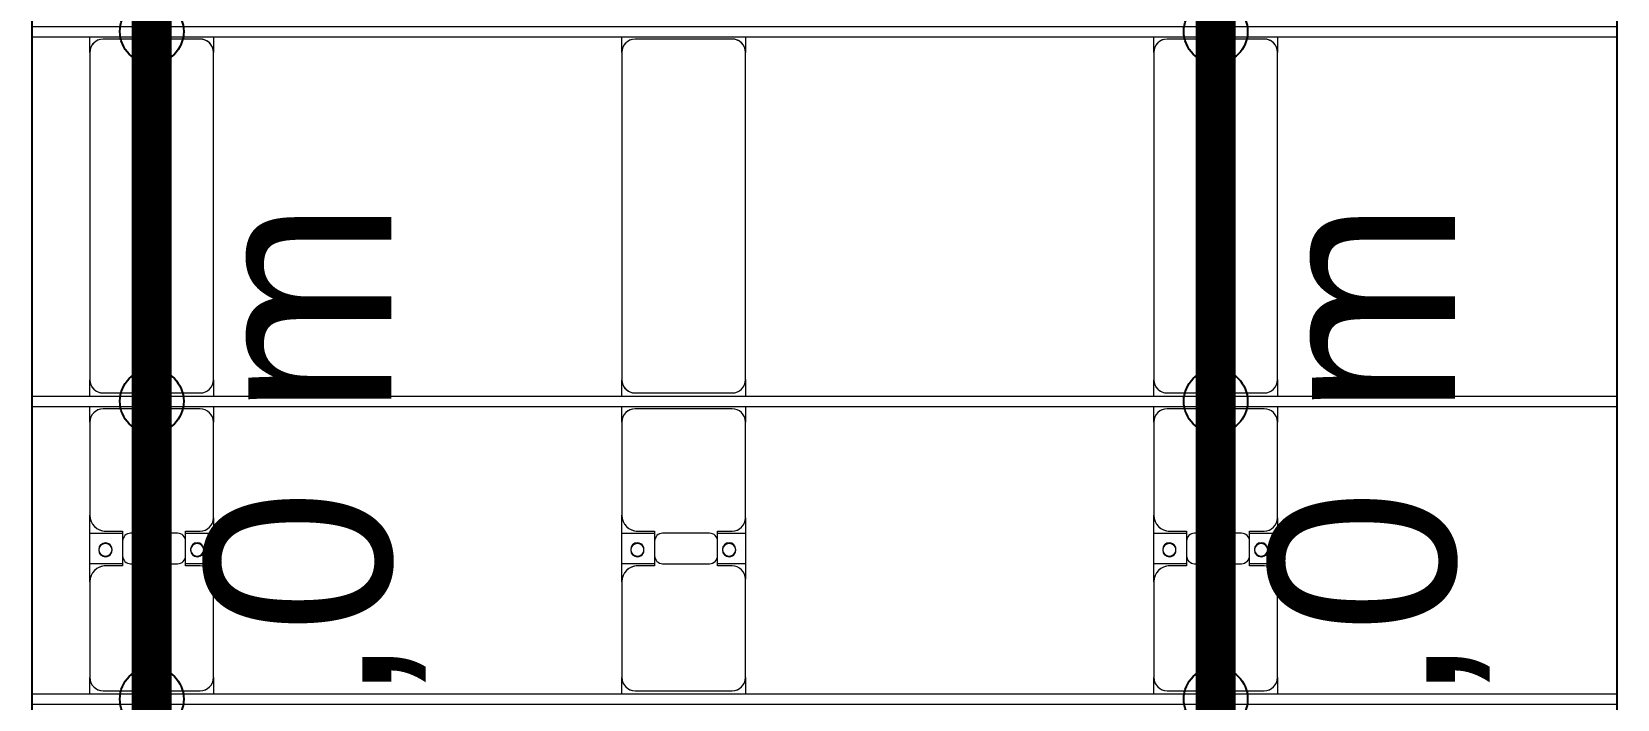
# Model space of a CAD drawing. Header units: millimetres. Extents: x -496478 to -186190, y -204059 to -87354.
# Drawn here: x -445192 to -439231, y -115994 to -113484 of the extents above; entities that cross this region are included whole.
import ezdxf

# ---------------------------------------------------------------- set-up
doc = ezdxf.new("R2010")
doc.units = ezdxf.units.MM
for name, color, linetype, lineweight in [('A-DETL-MBND', 5, 'Continuous', 9), ('A-GENM', 13, 'Continuous', 9), ('S-BEAM', 12, 'Continuous', 9)]:
    doc.layers.add(name, color=color, linetype=linetype, lineweight=lineweight)
doc.layers.add('GC-GHI CHU', color=2, linetype='Continuous')
doc.layers.add('GC-HOP 40x60 GIA CUONG', color=1, linetype='Continuous')
doc.styles.add('GC_VN', font='arial.ttf')

# ---------------------------------------------------------------- blocks, each defined once
blk = doc.blocks.new('Dầm C52 - Dầm C52-24915-BỐ TRÍ KHUNG KẾT CẤU BÈ PIN 01')
at = {"layer": 'S-BEAM', "color": 1}
for p, q in [((61450.1, 20), (67410.1, 20)), ((67410.1, -20), (61450.1, -20))]:
    blk.add_line(p, q, dxfattribs=at)
blk = doc.blocks.new('Dầm C52 - Hộp 40x60-25667-BỐ TRÍ KHUNG KẾT CẤU BÈ PIN 01')
at = {"layer": 'S-BEAM', "color": 3, "lineweight": 25}
blk.add_line((-45235.9, 20), (45235.9, 20), dxfattribs=at)
blk = doc.blocks.new('Dai phao do pin - DẢI PHAO ĐỠ PIN-15373-BỐ TRÍ KHUNG KẾT CẤU BÈ PIN 01')
at = {"layer": 'A-DETL-MBND', "color": 8}
for p, q in [((65968, 241.6), (66029.7, 241.6)), ((66389.7, 241.6), (66029.7, 241.6)), ((66389.7, 241.6), (66572.2, 241.6)), ((66457.8, 241.6), (66640.3, 241.6)), ((66457.8, 118.2), (66457.8, 241.6)), ((66572.2, 241.6), (66572.2, 118.2)), ((66990.3, 241.6), (66640.3, 241.6)), ((66990.3, 241.6), (67048, 241.6)), ((67088, 241.6), (67149.7, 241.6)), ((68380.3, 241.6), (67149.7, 241.6)), ((68380.3, 241.6), (68438, 241.6)), ((65979.7, 191.6), (65979.7, -173.4)), ((66449.7, 118.2), (66449.7, 181.6)), ((66580.3, 181.6), (66580.3, 118.2)), ((67040.3, -173.4), (67040.3, 191.6)), ((67099.7, 191.6), (67099.7, -173.4)), ((68430.3, -173.4), (68430.3, 191.6)), ((66542.2, 118.2), (66449.7, 118.2)), ((66457.8, 88.2), (66457.8, -88.2)), ((66580.3, 118.2), (66487.8, 118.2)), ((66572.2, -88.2), (66572.2, 88.2)), ((66449.7, -173.4), (66449.7, -118.2)), ((66449.7, -118.2), (66542.2, -118.2)), ((66457.8, -223.4), (66457.8, -118.2)), ((66487.8, -118.2), (66580.3, -118.2)), ((66572.2, -118.2), (66572.2, -223.4)), ((66580.3, -118.2), (66580.3, -173.4)), ((66029.7, -223.4), (65968, -223.4)), ((66029.7, -223.4), (66399.7, -223.4)), ((66572.2, -223.4), (66399.7, -223.4)), ((66630.3, -223.4), (66457.8, -223.4)), ((66630.3, -223.4), (66990.3, -223.4)), ((67048, -223.4), (66990.3, -223.4)), ((67149.7, -223.4), (67088, -223.4)), ((67149.7, -223.4), (68380.3, -223.4)), ((68438, -223.4), (68380.3, -223.4))]:
    blk.add_line(p, q, dxfattribs=at)
for centre, radius, start, end in [((66029.7, 191.6), 50, 90, 180), ((66389.7, 181.6), 60, 0, 90), ((66640.3, 181.6), 60, 90, 180), ((66990.3, 191.6), 50, 0, 90), ((67149.7, 191.6), 50, 90, 180), ((67149.7, 191.6), 50, 105, 150), ((68380.3, 191.6), 50, 0, 90), ((68380.3, 191.6), 50, 15, 90), ((66029.7, 191.6), 50, 135, 180), ((66389.7, 181.6), 60, 0, 45), ((66508.6, 183.2), 25, 0, 180), ((66508.6, 183.2), 25, 180, 0), ((66511.4, 183.2), 25, 0, 180), ((66511.4, 183.2), 25, 180, 0), ((66511.4, 183.2), 25, 180, 195), ((66640.3, 181.6), 60, 135, 180), ((66990.3, 191.6), 50, 0, 45), ((67149.7, 191.6), 50, 165, 180), ((66487.8, 88.2), 30, 90, 180), ((66542.2, 88.2), 30, 360, 90), ((66487.8, -88.2), 30, 180, 270), ((66542.2, -88.2), 30, 270, 360), ((66029.7, -173.4), 50, 180, 270), ((66029.7, -173.4), 50, 180, 225), ((66399.7, -173.4), 50, 270, 0), ((66399.7, -173.4), 50, 315, 0), ((66508.6, -161.8), 25, 0, 180), ((66508.6, -161.8), 25, 180, 0), ((66511.4, -161.8), 25, 0, 180), ((66511.4, -161.8), 25, 120, 180), ((66511.4, -161.8), 25, 180, 360), ((66511.4, -161.8), 25, 75, 105), ((66508.6, -161.8), 25, 75, 90), ((66508.6, -161.8), 25, 30, 45), ((66508.6, -161.8), 25, 0, 15), ((66630.3, -173.4), 50, 180, 270), ((66630.3, -173.4), 50, 180, 225), ((66990.3, -173.4), 50, 270, 0), ((66990.3, -173.4), 50, 315, 360), ((67149.7, -173.4), 50, 180, 270), ((67149.7, -173.4), 50, 180, 270), ((68380.3, -173.4), 50, 270, 0), ((68380.3, -173.4), 50, 285, 0)]:
    blk.add_arc(centre, radius, start, end, dxfattribs=at)
blk = doc.blocks.new('Dai phao do pin - DẢI PHAO ĐỠ PIN-V97-BỐ TRÍ KHUNG KẾT CẤU BÈ PIN 01')
at = {"layer": 'A-DETL-MBND', "color": 8}
for p, q in [((65968, 241.6), (66029.7, 241.6)), ((66389.7, 241.6), (66029.7, 241.6)), ((66389.7, 241.6), (66572.2, 241.6)), ((66457.8, 241.6), (66640.3, 241.6)), ((66457.8, 118.2), (66457.8, 241.6)), ((66572.2, 241.6), (66572.2, 118.2)), ((66990.3, 241.6), (66640.3, 241.6)), ((66990.3, 241.6), (67048, 241.6)), ((67088, 241.6), (67149.7, 241.6)), ((68380.3, 241.6), (67149.7, 241.6)), ((68380.3, 241.6), (68438, 241.6)), ((65979.7, 191.6), (65979.7, -173.4)), ((66449.7, 118.2), (66449.7, 181.6)), ((66580.3, 181.6), (66580.3, 118.2)), ((67040.3, -173.4), (67040.3, 191.6)), ((67099.7, 191.6), (67099.7, -173.4)), ((68430.3, -173.4), (68430.3, 191.6)), ((66542.2, 118.2), (66449.7, 118.2)), ((66457.8, 88.2), (66457.8, -88.2)), ((66580.3, 118.2), (66487.8, 118.2)), ((66572.2, -88.2), (66572.2, 88.2)), ((66449.7, -173.4), (66449.7, -118.2)), ((66449.7, -118.2), (66542.2, -118.2)), ((66457.8, -223.4), (66457.8, -118.2)), ((66487.8, -118.2), (66580.3, -118.2)), ((66572.2, -118.2), (66572.2, -223.4)), ((66580.3, -118.2), (66580.3, -173.4)), ((66029.7, -223.4), (65968, -223.4)), ((66029.7, -223.4), (66399.7, -223.4)), ((66572.2, -223.4), (66399.7, -223.4)), ((66630.3, -223.4), (66457.8, -223.4)), ((66630.3, -223.4), (66990.3, -223.4)), ((67048, -223.4), (66990.3, -223.4)), ((67149.7, -223.4), (67088, -223.4)), ((67149.7, -223.4), (68380.3, -223.4)), ((68438, -223.4), (68380.3, -223.4))]:
    blk.add_line(p, q, dxfattribs=at)
for centre, radius, start, end in [((66029.7, 191.6), 50, 90, 180), ((66389.7, 181.6), 60, 0, 90), ((66640.3, 181.6), 60, 90, 180), ((66990.3, 191.6), 50, 0, 90), ((67149.7, 191.6), 50, 90, 180), ((67149.7, 191.6), 50, 105, 150), ((68380.3, 191.6), 50, 0, 90), ((68380.3, 191.6), 50, 15, 90), ((66029.7, 191.6), 50, 135, 180), ((66389.7, 181.6), 60, 0, 45), ((66508.6, 183.2), 25, 0, 180), ((66508.6, 183.2), 25, 180, 0), ((66511.4, 183.2), 25, 0, 180), ((66511.4, 183.2), 25, 180, 0), ((66511.4, 183.2), 25, 180, 195), ((66640.3, 181.6), 60, 135, 180), ((66990.3, 191.6), 50, 0, 45), ((67149.7, 191.6), 50, 165, 180), ((66487.8, 88.2), 30, 90, 180), ((66542.2, 88.2), 30, 360, 90), ((66487.8, -88.2), 30, 180, 270), ((66542.2, -88.2), 30, 270, 360), ((66029.7, -173.4), 50, 180, 270), ((66029.7, -173.4), 50, 180, 225), ((66399.7, -173.4), 50, 270, 0), ((66399.7, -173.4), 50, 315, 0), ((66508.6, -161.8), 25, 0, 180), ((66508.6, -161.8), 25, 180, 0), ((66511.4, -161.8), 25, 0, 180), ((66511.4, -161.8), 25, 120, 180), ((66511.4, -161.8), 25, 180, 360), ((66511.4, -161.8), 25, 75, 105), ((66508.6, -161.8), 25, 75, 90), ((66508.6, -161.8), 25, 30, 45), ((66508.6, -161.8), 25, 0, 15), ((66630.3, -173.4), 50, 180, 270), ((66630.3, -173.4), 50, 180, 225), ((66990.3, -173.4), 50, 270, 0), ((66990.3, -173.4), 50, 315, 360), ((67149.7, -173.4), 50, 180, 270), ((67149.7, -173.4), 50, 180, 270), ((68380.3, -173.4), 50, 270, 0), ((68380.3, -173.4), 50, 285, 0)]:
    blk.add_arc(centre, radius, start, end, dxfattribs=at)
blk = doc.blocks.new('Dai phao do pin - DẢI PHAO ĐỠ PIN-V98-BỐ TRÍ KHUNG KẾT CẤU BÈ PIN 01')
at = {"layer": 'A-DETL-MBND', "color": 8}
for p, q in [((65968, 241.6), (66029.7, 241.6)), ((66389.7, 241.6), (66029.7, 241.6)), ((66389.7, 241.6), (66572.2, 241.6)), ((66457.8, 241.6), (66640.3, 241.6)), ((66457.8, 118.2), (66457.8, 241.6)), ((66572.2, 241.6), (66572.2, 118.2)), ((66990.3, 241.6), (66640.3, 241.6)), ((66990.3, 241.6), (67048, 241.6)), ((67088, 241.6), (67149.7, 241.6)), ((68380.3, 241.6), (67149.7, 241.6)), ((68380.3, 241.6), (68438, 241.6)), ((65979.7, 191.6), (65979.7, -173.4)), ((66449.7, 118.2), (66449.7, 181.6)), ((66580.3, 181.6), (66580.3, 118.2)), ((67040.3, -173.4), (67040.3, 191.6)), ((67099.7, 191.6), (67099.7, -173.4)), ((68430.3, -173.4), (68430.3, 191.6)), ((66542.2, 118.2), (66449.7, 118.2)), ((66457.8, 88.2), (66457.8, -88.2)), ((66580.3, 118.2), (66487.8, 118.2)), ((66572.2, -88.2), (66572.2, 88.2)), ((66449.7, -173.4), (66449.7, -118.2)), ((66449.7, -118.2), (66542.2, -118.2)), ((66457.8, -223.4), (66457.8, -118.2)), ((66487.8, -118.2), (66580.3, -118.2)), ((66572.2, -118.2), (66572.2, -223.4)), ((66580.3, -118.2), (66580.3, -173.4)), ((66029.7, -223.4), (65968, -223.4)), ((66029.7, -223.4), (66399.7, -223.4)), ((66572.2, -223.4), (66399.7, -223.4)), ((66630.3, -223.4), (66457.8, -223.4)), ((66630.3, -223.4), (66990.3, -223.4)), ((67048, -223.4), (66990.3, -223.4)), ((67149.7, -223.4), (67088, -223.4)), ((67149.7, -223.4), (68380.3, -223.4)), ((68438, -223.4), (68380.3, -223.4))]:
    blk.add_line(p, q, dxfattribs=at)
for centre, radius, start, end in [((66029.7, 191.6), 50, 90, 180), ((66389.7, 181.6), 60, 0, 90), ((66640.3, 181.6), 60, 90, 180), ((66990.3, 191.6), 50, 0, 90), ((67149.7, 191.6), 50, 90, 180), ((67149.7, 191.6), 50, 105, 150), ((68380.3, 191.6), 50, 0, 90), ((68380.3, 191.6), 50, 15, 90), ((66029.7, 191.6), 50, 135, 180), ((66389.7, 181.6), 60, 0, 45), ((66508.6, 183.2), 25, 0, 180), ((66508.6, 183.2), 25, 180, 0), ((66511.4, 183.2), 25, 0, 180), ((66511.4, 183.2), 25, 180, 0), ((66511.4, 183.2), 25, 180, 195), ((66640.3, 181.6), 60, 135, 180), ((66990.3, 191.6), 50, 0, 45), ((67149.7, 191.6), 50, 165, 180), ((66487.8, 88.2), 30, 90, 180), ((66542.2, 88.2), 30, 360, 90), ((66487.8, -88.2), 30, 180, 270), ((66542.2, -88.2), 30, 270, 360), ((66029.7, -173.4), 50, 180, 270), ((66029.7, -173.4), 50, 180, 225), ((66399.7, -173.4), 50, 270, 0), ((66399.7, -173.4), 50, 315, 0), ((66508.6, -161.8), 25, 0, 180), ((66508.6, -161.8), 25, 180, 0), ((66511.4, -161.8), 25, 0, 180), ((66511.4, -161.8), 25, 120, 180), ((66511.4, -161.8), 25, 180, 360), ((66511.4, -161.8), 25, 75, 105), ((66508.6, -161.8), 25, 75, 90), ((66508.6, -161.8), 25, 30, 45), ((66508.6, -161.8), 25, 0, 15), ((66630.3, -173.4), 50, 180, 270), ((66630.3, -173.4), 50, 180, 225), ((66990.3, -173.4), 50, 270, 0), ((66990.3, -173.4), 50, 315, 360), ((67149.7, -173.4), 50, 180, 270), ((67149.7, -173.4), 50, 180, 270), ((68380.3, -173.4), 50, 270, 0), ((68380.3, -173.4), 50, 285, 0)]:
    blk.add_arc(centre, radius, start, end, dxfattribs=at)
blk = doc.blocks.new('Dầm C52 - Hộp 40x60-25668-BỐ TRÍ KHUNG KẾT CẤU BÈ PIN 01')
at = {"layer": 'S-BEAM', "color": 3, "lineweight": 25}
blk.add_line((37704.457606, -20), (-37704.457606, -20), dxfattribs=at)
blk = doc.blocks.new('HOBANMONG_BEPIN 1_rvt-1-BỐ TRÍ KHUNG KẾT CẤU BÈ PIN 01')
at = {"layer": 'A-GENM', "lineweight": 9, "rotation": 90.00075860989342}
for name, p in [('Dai phao do pin - DẢI PHAO ĐỠ PIN-V98-BỐ TRÍ KHUNG KẾT CẤU BÈ PIN 01', (-444731.5, -181941.8)), ('Dai phao do pin - DẢI PHAO ĐỠ PIN-V97-BỐ TRÍ KHUNG KẾT CẤU BÈ PIN 01', (-442731.5, -181941.7)), ('Dai phao do pin - DẢI PHAO ĐỠ PIN-15373-BỐ TRÍ KHUNG KẾT CẤU BÈ PIN 01', (-440731.5, -181941.7))]:
    blk.add_blockref(name, p, dxfattribs=at)
at = {"layer": 'S-BEAM', "lineweight": 9}
for name, p, rotation in [('Dầm C52 - Hộp 40x60-25667-BỐ TRÍ KHUNG KẾT CẤU BÈ PIN 01', (-439212.1, -140519.8), 90.00075860989166), ('Dầm C52 - Hộp 40x60-25668-BỐ TRÍ KHUNG KẾT CẤU BÈ PIN 01', (-445212, -148051.3), 90.00075860989166), ('Dầm C52 - Dầm C52-24915-BỐ TRÍ KHUNG KẾT CẤU BÈ PIN 01', (-377782.3, -113482.9), 180.0007586094741), ('Dầm C52 - Dầm C52-24915-BỐ TRÍ KHUNG KẾT CẤU BÈ PIN 01', (-377782.3, -114872.9), 180.0007586094741), ('Dầm C52 - Dầm C52-24915-BỐ TRÍ KHUNG KẾT CẤU BÈ PIN 01', (-377782.3, -115992.9), 180.0007586094741)]:
    blk.add_blockref(name, p, dxfattribs=dict(at, rotation=rotation))

msp = doc.modelspace()

# ---------------------------------------------------------------- linework, layer by layer
at = {"layer": 'GC-HOP 40x60 GIA CUONG', "const_width": 150}
for points in [[(-444741.1, -125872.9), (-444741.1, -110872.9)], [(-440741.1, -125872.9), (-440741.1, -110872.9)]]:
    msp.add_lwpolyline(points, dxfattribs=at)
at = {"layer": 'GC-HOP 40x60 GIA CUONG'}
for centre in [(-444741.1, -113482.9), (-440741.1, -113482.9), (-444741.1, -114872.9), (-440741.1, -114872.9), (-444741.1, -115992.9), (-440741.1, -115992.9)]:
    msp.add_circle(centre, 120, dxfattribs=at)

# ---------------------------------------------------------------- block references
at = {"lineweight": 5}
msp.add_blockref('HOBANMONG_BEPIN 1_rvt-1-BỐ TRÍ KHUNG KẾT CẤU BÈ PIN 01', (0, 0), dxfattribs=at)

# ---------------------------------------------------------------- texts
at = {"layer": 'GC-GHI CHU', "style": 'GC_VN'}
for s, p in [('B1-38: 1×15,0 m', (-443841.1, -121372.9)), ('B1-39: 1×15,0 m', (-439841.1, -121372.9))]:
    msp.add_text(s, height=700, rotation=90, dxfattribs=at).set_placement(p)

doc.saveas('drawing.dxf')
